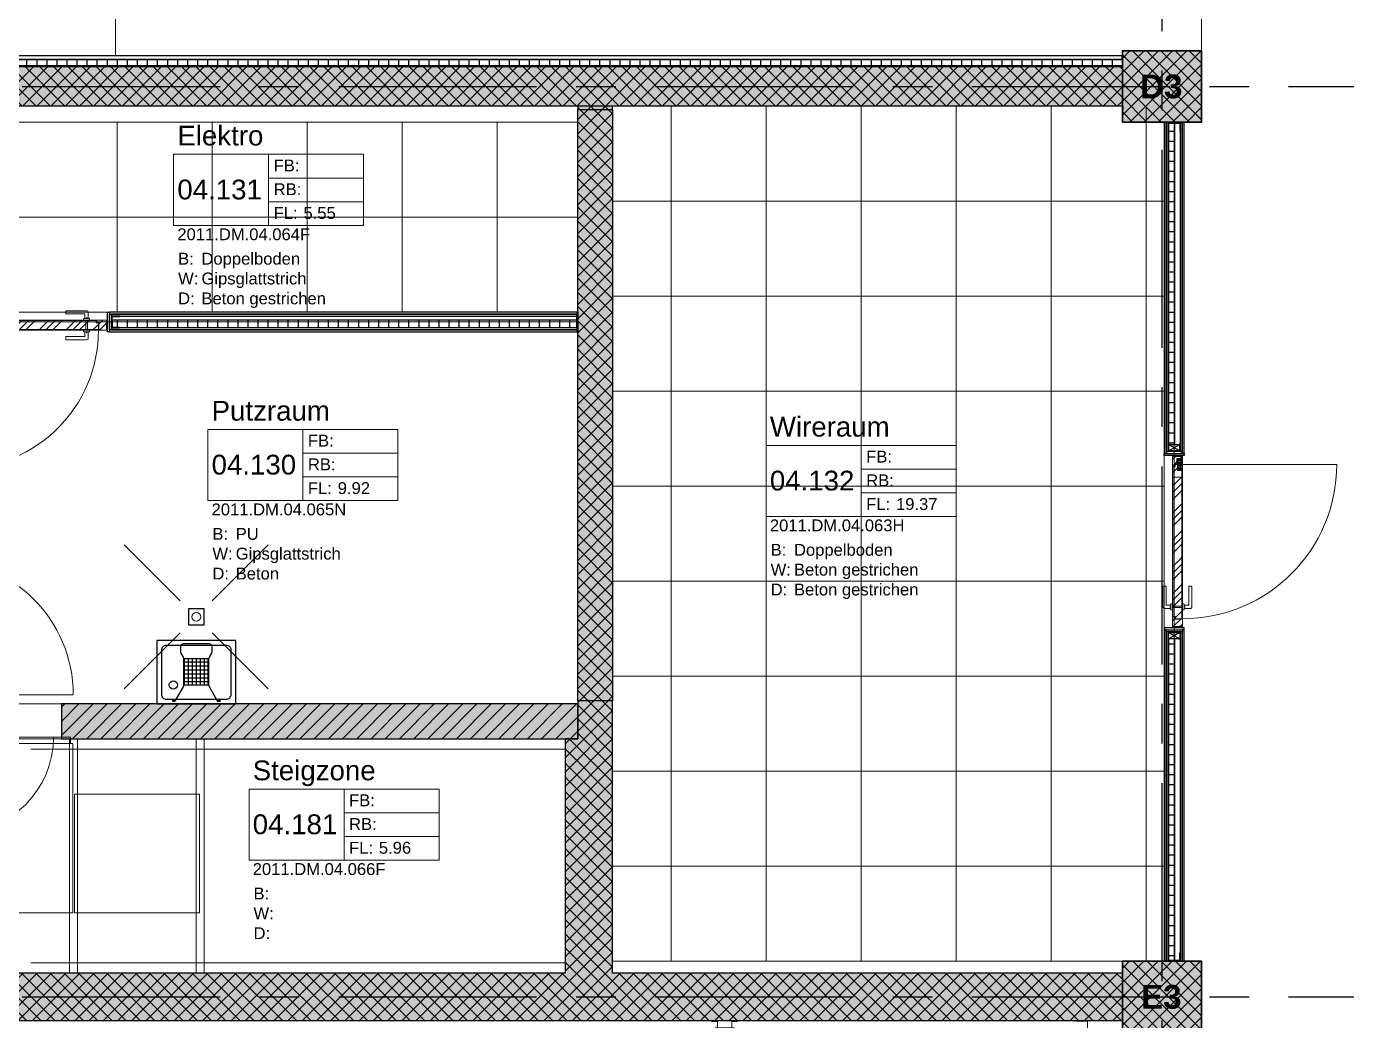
# Model space of a CAD drawing. Header units: millimetres. Extents: x -5 to 111, y -3 to 86.
# Drawn here: x 15.43 to 23.77, y 49.5 to 55.78 of the extents above; entities that cross this region are included whole.
import ezdxf

# ---------------------------------------------------------------- set-up
doc = ezdxf.new("R2010")
doc.units = ezdxf.units.MM
for name, pattern in [('MITTE', [2, 1.25, -0.25, 0.25, -0.25]), ('STRICHLINIE2', [0.375, 0.25, -0.125]), ('STRICHPUNKT2', [0.5, 0.25, -0.125, 0, -0.125])]:
    doc.linetypes.add(name, pattern=pattern)
doc.layers.add('A1------H-', color=8, linetype='Continuous')
for name, color, linetype, lineweight in [('A1E0----E-', 5, 'Continuous', 18), ('A1E00---E-', 3, 'MITTE', 25), ('A1E00---T-', 3, 'Continuous', 25), ('A1E2----E-', 4, 'Continuous', 35), ('A1E2----H-', 5, 'Continuous', 18), ('A1E6----E-', 3, 'Continuous', 25), ('A1E6----H-', 5, 'Continuous', 18), ('A1I4----E-', 92, 'Continuous', 25), ('A1I6----E-', 3, 'Continuous', 25), ('A1M11---E-', 3, 'Continuous', 25), ('A1M11---H-', 5, 'Continuous', 25), ('A1M16---E-', 5, 'Continuous', 18), ('A1M3----E-', 5, 'Continuous', 18), ('A1Z21---E-', 210, 'Continuous', 18), ('A1Z29---T-', 5, 'Continuous', 18)]:
    doc.layers.add(name, color=color, linetype=linetype, lineweight=lineweight)
doc.styles.add('ARIAL', font='ARIAL.TTF')
doc.styles.add('ARIALFETT', font='ARIALBD.TTF')
doc.styles.get("Standard").update_dxf_attribs({"font": 'ARIAL.TTF'})
pattern_1 = [(45, (0, 0), (-0.084853, 0.084853), []), (45, (-0.02121, 0.02121), (-0.084853, 0.084853), []), (45, (-0.04243, 0.04243), (-0.084853, 0.084853), [])]

# ---------------------------------------------------------------- blocks, each defined once
blk = doc.blocks.new('Gruppe-17')
at = {"layer": 'A1M16---E-', "linetype": 'Continuous', "lineweight": 5}
for p, q in [((-35.9674, 8.9868), (-35.9674, 9.0114)), ((-35.9674, 9.0114), (-35.9647, 9.0114)), ((-35.9634, 9.0511), (-35.9634, 9.0364)), ((-35.9621, 9.0364), (-35.9634, 9.0364)), ((-35.9626, 9.0519), (-35.9363, 9.0519)), ((-35.9621, 9.0372), (-35.9621, 9.0492)), ((-35.9621, 9.0482), (-35.9621, 9.0364)), ((-35.9393, 9.0507), (-35.9604, 9.0507)), ((-35.9527, 9.0378), (-35.9568, 9.0228)), ((-35.9551, 9.0149), (-35.9354, 9.0149)), ((-35.9551, 9.0114), (-35.9354, 9.0114)), ((-35.9451, 9.0382), (-35.9471, 9.0249)), ((-35.9373, 9.0474), (-35.9434, 9.0439)), ((-35.9368, 9.0411), (-35.9376, 9.0493)), ((-35.9369, 9.0069), (-35.9361, 9.0099)), ((-35.9369, 9.0069), (-35.9369, 8.9904)), ((-35.9368, 9.0283), (-35.9368, 9.0411)), ((-35.9368, 9.0283), (-35.9361, 9.026)), ((-35.9361, 9.026), (-35.9354, 9.026)), ((-35.9361, 9.0099), (-35.9354, 9.0099)), ((-35.9354, 9.026), (-35.9354, 9.0511)), ((-35.9354, 9.0263), (-35.9354, 9.0149)), ((-35.9354, 9.0099), (-35.9354, 9.0114)), ((-35.9354, 9.0099), (-35.9354, 8.9774)), ((-35.9314, 9.0149), (-35.0774, 9.0149)), ((-35.9674, 8.9774), (-35.9674, 8.9868)), ((-35.9659, 8.9868), (-35.9674, 8.9868)), ((-35.9664, 8.9764), (-35.9364, 8.9764)), ((-35.9659, 8.9868), (-35.9659, 8.9799)), ((-35.9399, 8.9779), (-35.9639, 8.9779)), ((-35.9619, 8.9779), (-35.9619, 8.9885)), ((-35.9527, 8.9885), (-35.9568, 9.0034)), ((-35.9451, 8.9881), (-35.9471, 9.0014)), ((-35.9382, 8.9794), (-35.9431, 8.9822)), ((-35.9369, 8.9904), (-35.9379, 8.9797))]:
    blk.add_line(p, q, dxfattribs=at)
for points in [[(-36.0004, 9.9184), (-35.9954, 9.9184), (-35.9954, 9.8664), (-36.0004, 9.8664)], [(-35.9954, 9.8564), (-35.9954, 9.9184), (-35.9314, 9.9184), (-35.9314, 9.8714), (-35.9804, 9.8714), (-35.9804, 9.8564)], [(-35.9954, 9.8534), (-35.9924, 9.8534), (-35.9924, 9.0294), (-35.9954, 9.0294)], [(-35.9354, 9.0949), (-35.9924, 9.0949), (-35.9924, 9.8534), (-35.9774, 9.8534), (-35.9774, 9.8684), (-35.9354, 9.8684)], [(-35.9354, 9.8684), (-35.9334, 9.8684), (-35.9334, 9.0149), (-35.9354, 9.0149)], [(-35.9334, 9.8684), (-35.9314, 9.8684), (-35.9314, 9.0149), (-35.9334, 9.0149)], [(-35.9954, 9.7984), (-35.9314, 9.7984), (-35.9314, 9.7884), (-35.9954, 9.7884)], [(-35.9924, 9.0949), (-35.9354, 9.0949), (-35.9354, 9.0149), (-35.9774, 9.0149), (-35.9774, 9.0294), (-35.9924, 9.0294)], [(-35.9954, 9.0264), (-35.9954, 8.9644), (-35.9314, 8.9644), (-35.9314, 9.0114), (-35.9804, 9.0114), (-35.9804, 9.0264)], [(-35.9674, 9.0114), (-35.9354, 9.0114), (-35.9354, 8.9764), (-35.9674, 8.9764)], [(-35.9634, 9.0519), (-35.9354, 9.0519), (-35.9354, 9.0149), (-35.9634, 9.0149)], [(-36.0004, 8.9864), (-35.9954, 8.9864), (-35.9954, 8.9564), (-36.0004, 8.9564)], [(-35.9954, 8.9644), (-35.9314, 8.9644), (-35.9314, 8.9564), (-35.9954, 8.9564)]]:
    blk.add_lwpolyline(points, close=True, dxfattribs=at)
at = {"layer": 'A1M16---E-', "linetype": 'Continuous', "lineweight": 5, "flags": 128}
for points in [[(-36.0549, 9.7934, -0.414214), (-36.0449, 9.8034), (-36.0049, 9.8034), (-36.0049, 9.7834), (-36.0299, 9.7834, 0.414214), (-36.0349, 9.7784), (-36.0349, 9.6634), (-36.0549, 9.6634)], [(-35.9954, 9.8119), (-35.9954, 9.7749), (-36.0029, 9.7749, -0.414214), (-36.0049, 9.7769), (-36.0049, 9.8099, -0.414214), (-36.0029, 9.8119)], [(-35.9314, 9.8119), (-35.9314, 9.7749), (-35.9239, 9.7749, 0.414214), (-35.9219, 9.7769), (-35.9219, 9.8099, 0.414214), (-35.9239, 9.8119)], [(-35.8719, 9.7934, 0.414214), (-35.8819, 9.8034), (-35.9219, 9.8034), (-35.9219, 9.7834), (-35.8969, 9.7834, -0.414214), (-35.8919, 9.7784), (-35.8919, 9.6634), (-35.8719, 9.6634)], [(-35.9674, 8.9954), (-35.9674, 8.9774), (-35.9674, 8.9769, 0.414214), (-35.9669, 8.9764), (-35.9664, 8.9764), (-35.9364, 8.9764), (-35.936, 8.9764, 0.414214), (-35.9354, 8.9769), (-35.9354, 8.9774), (-35.9354, 9.0099), (-35.9361, 9.0099), (-35.9369, 9.0069), (-35.9369, 8.9904), (-35.9379, 8.9797), (-35.938, 8.9788, -0.388896), (-35.939, 8.9779), (-35.9399, 8.9779), (-35.9639, 8.9779), (-35.9649, 8.9779, -0.414214), (-35.9659, 8.9789), (-35.9659, 8.9799), (-35.9659, 8.9954)], [(-35.9634, 9.0372), (-35.9634, 9.0511), (-35.9634, 9.0514, -0.414214), (-35.9629, 9.0519), (-35.9626, 9.0519), (-35.9363, 9.0519), (-35.936, 9.0519, -0.414214), (-35.9354, 9.0514), (-35.9354, 9.0511), (-35.9354, 9.026), (-35.9361, 9.026), (-35.9368, 9.0283), (-35.9368, 9.0411), (-35.9376, 9.0493), (-35.9376, 9.0498, 0.385599), (-35.9386, 9.0507), (-35.9393, 9.0507), (-35.9604, 9.0507), (-35.9611, 9.0507, 0.414214), (-35.9621, 9.0497), (-35.9621, 9.0492), (-35.9621, 9.0372)]]:
    blk.add_lwpolyline(points, format="xyb", close=True, dxfattribs=at)
at = {"layer": 'A1M16---E-', "linetype": 'Continuous', "lineweight": 5}
for points in [[(-35.9634, 9.0167), (-35.9634, 9.0365), (-35.9517, 9.0457)], [(-35.9517, 9.0386), (-35.9634, 9.0294), (-35.9634, 9.0167), (-35.9568, 9.0228), (-35.9568, 9.0346)], [(-35.9634, 9.0095), (-35.9634, 8.9897), (-35.9517, 8.9806)], [(-35.9517, 8.9877), (-35.9634, 8.9968), (-35.9634, 9.0095), (-35.9568, 9.0034), (-35.9568, 8.9917)], [(-35.9568, 9.0228), (-35.9547, 9.0249), (-35.9442, 9.0249)], [(-35.9553, 9.0157), (-35.9512, 9.0198), (-35.9438, 9.017)], [(-35.9553, 9.0106), (-35.9512, 9.0065), (-35.9436, 9.0087)], [(-35.9568, 9.0034), (-35.9547, 9.0014), (-35.9449, 9.0014)]]:
    blk.add_lwpolyline(points, dxfattribs=at)
for centre, radius in [((-36.0109, 9.7934), 0.001), ((-35.9159, 9.7934), 0.001), ((-35.9599, 9.0131), 0.00503), ((-35.9599, 9.0131), 0.00287), ((-35.9481, 9.0422), 0.00503), ((-35.9481, 9.0422), 0.00287), ((-35.9415, 9.0211), 0.00462), ((-35.9415, 9.0046), 0.00462), ((-35.9415, 9.0211), 0.00287), ((-35.9415, 9.0046), 0.00287), ((-35.9481, 8.9841), 0.00503), ((-35.9481, 8.9841), 0.00287)]:
    blk.add_circle(centre, radius, dxfattribs=at)
blk.add_arc((-35.9314, 9.0144), 0.854, 0.03277, 90, dxfattribs=at)
at = {"layer": 'A1M16---E-', "flags": 1}
for tag in ['Tuerschliesser', 'Tuernummer', 'Türtyp', 'Schall_dB', 'Sicherheit', 'Geschoss', 'Groesse', 'Bezeichnung', 'Brandschutz', 'Detail_N°', 'Material', 'Bandseite', 'Diverses', 'NEUBEST']:
    blk.add_attdef(tag, (-36.0549, 8.9564), '', height=0.18, dxfattribs=at)
blk = doc.blocks.new('Fluchtwegt_re')
at = {"layer": 'A1M16---E-', "linetype": 'Continuous', "lineweight": 0}
for points in [[(0.4252, 0.545), (0.4893, 0.545), (0.4893, 0.537), (0.4252, 0.537)], [(0.4252, -0.537), (0.4893, -0.537), (0.4893, -0.545), (0.4252, -0.545)]]:
    blk.add_hatch(color=256, dxfattribs=at).paths.add_polyline_path(points)
at = {"layer": 'A1M16---E-', "linetype": 'Continuous', "lineweight": 5}
h = blk.add_hatch(dxfattribs=at)
h.set_pattern_fill('HARTHOLZ', color=256, style=0, pattern_type=2)
h.set_pattern_definition(pattern_1)
h.paths.add_polyline_path([(0.4893, 0.475), (0.4893, 0.537), (0.4252, 0.537), (0.4252, 0.49), (0.4743, 0.49), (0.4743, 0.475)])
h = blk.add_hatch(dxfattribs=at)
h.set_pattern_fill('HARTHOLZ', color=256, style=0, pattern_type=2)
h.set_pattern_definition(pattern_1)
h.paths.add_polyline_path([(0.4293, -0.4065), (0.4862, -0.4065), (0.4862, 0.472), (0.4713, 0.472), (0.4713, 0.487), (0.4293, 0.487)])
h = blk.add_hatch(dxfattribs=at)
h.set_pattern_fill('HARTHOLZ', color=256, style=0, pattern_type=2)
h.set_pattern_definition(pattern_1)
h.paths.add_polyline_path([(0.4862, -0.4065), (0.4293, -0.4065), (0.4293, -0.4865), (0.4713, -0.4865), (0.4713, -0.472), (0.4862, -0.472)])
h = blk.add_hatch(dxfattribs=at)
h.set_pattern_fill('HARTHOLZ', color=256, style=0, pattern_type=2)
h.set_pattern_definition(pattern_1)
h.paths.add_polyline_path([(0.4893, -0.475), (0.4893, -0.537), (0.4252, -0.537), (0.4252, -0.49), (0.4743, -0.49), (0.4743, -0.475)])
at = {"layer": 'A1M16---E-', "linetype": 'Continuous'}
for p, q in [((0.4252, -0.4865), (-0.5488, -0.4865)), ((0.4293, -0.4754), (0.4293, -0.4503)), ((0.4293, -0.4751), (0.4293, -0.4865)), ((0.4299, -0.4754), (0.4293, -0.4754)), ((0.4489, -0.4865), (0.4293, -0.4865)), ((0.4489, -0.49), (0.4293, -0.49)), ((0.4293, -0.4915), (0.4293, -0.49)), ((0.43, -0.4915), (0.4293, -0.4915)), ((0.4293, -0.4915), (0.4293, -0.524)), ((0.4306, -0.4731), (0.4299, -0.4754)), ((0.4308, -0.4945), (0.43, -0.4915)), ((0.4564, -0.4495), (0.4301, -0.4495)), ((0.4306, -0.4603), (0.4314, -0.4521)), ((0.4306, -0.4731), (0.4306, -0.4603)), ((0.4308, -0.4945), (0.4308, -0.511)), ((0.4311, -0.454), (0.4372, -0.4575)), ((0.4331, -0.4507), (0.4542, -0.4507)), ((0.4389, -0.4632), (0.4409, -0.4765)), ((0.4389, -0.5133), (0.4409, -0.5)), ((0.4465, -0.4636), (0.4506, -0.4785)), ((0.4465, -0.5129), (0.4506, -0.498)), ((0.4559, -0.4642), (0.4559, -0.4522)), ((0.4559, -0.4532), (0.4559, -0.465)), ((0.4559, -0.465), (0.4573, -0.465)), ((0.4573, -0.4503), (0.4573, -0.465)), ((0.4613, -0.49), (0.4585, -0.49)), ((0.4613, -0.5146), (0.4613, -0.49)), ((0.4603, -0.525), (0.4303, -0.525)), ((0.4308, -0.511), (0.4317, -0.5217)), ((0.432, -0.522), (0.4369, -0.5192)), ((0.4337, -0.5235), (0.4578, -0.5235)), ((0.4557, -0.5235), (0.4557, -0.5129)), ((0.4598, -0.5146), (0.4598, -0.5215)), ((0.4598, -0.5146), (0.4613, -0.5146)), ((0.4613, -0.524), (0.4613, -0.5146))]:
    blk.add_line(p, q, dxfattribs=at)
for points in [[(0.4252, 0.545), (0.4893, 0.545), (0.4893, 0.537), (0.4252, 0.537)], [(0.4893, 0.475), (0.4893, 0.537), (0.4252, 0.537), (0.4252, 0.49), (0.4743, 0.49), (0.4743, 0.475)], [(0.4252, 0.417), (0.4893, 0.417), (0.4893, 0.407), (0.4252, 0.407)], [(0.4252, 0.487), (0.4273, 0.487), (0.4273, -0.4865), (0.4252, -0.4865)], [(0.4273, 0.487), (0.4293, 0.487), (0.4293, -0.4865), (0.4273, -0.4865)], [(0.4293, -0.4065), (0.4862, -0.4065), (0.4862, 0.472), (0.4713, 0.472), (0.4713, 0.487), (0.4293, 0.487)], [(0.4862, 0.472), (0.4893, 0.472), (0.4893, -0.472), (0.4862, -0.472)], [(0.4862, -0.4065), (0.4293, -0.4065), (0.4293, -0.4865), (0.4713, -0.4865), (0.4713, -0.472), (0.4862, -0.472)], [(0.4893, -0.475), (0.4893, -0.537), (0.4252, -0.537), (0.4252, -0.49), (0.4743, -0.49), (0.4743, -0.475)], [(0.4293, -0.4495), (0.4573, -0.4495), (0.4573, -0.4865), (0.4293, -0.4865)], [(0.4293, -0.49), (0.4613, -0.49), (0.4613, -0.525), (0.4293, -0.525)], [(0.4252, -0.537), (0.4893, -0.537), (0.4893, -0.545), (0.4252, -0.545)]]:
    blk.add_lwpolyline(points, close=True, dxfattribs=at)
at = {"layer": 'A1M16---E-', "linetype": 'Continuous', "flags": 128}
for points in [[(0.3658, 0.412, -0.414214), (0.3758, 0.422), (0.4158, 0.422), (0.4158, 0.402), (0.3908, 0.402, 0.414214), (0.3858, 0.397), (0.3858, 0.282), (0.3658, 0.282)], [(0.4252, 0.4305), (0.4252, 0.3935), (0.4178, 0.3935, -0.414214), (0.4158, 0.3955), (0.4158, 0.4285, -0.414214), (0.4178, 0.4305)], [(0.4893, 0.4305), (0.4893, 0.3935), (0.4968, 0.3935, 0.414214), (0.4988, 0.3955), (0.4988, 0.4285, 0.414214), (0.4968, 0.4305)], [(0.5488, 0.412, 0.414214), (0.5388, 0.422), (0.4988, 0.422), (0.4988, 0.402), (0.5238, 0.402, -0.414214), (0.5288, 0.397), (0.5288, 0.282), (0.5488, 0.282)], [(0.4573, -0.4642), (0.4573, -0.4503), (0.4573, -0.45, 0.414214), (0.4567, -0.4495), (0.4564, -0.4495), (0.4301, -0.4495), (0.4298, -0.4495, 0.414214), (0.4293, -0.45), (0.4293, -0.4503), (0.4293, -0.4754), (0.4299, -0.4754), (0.4306, -0.4731), (0.4306, -0.4603), (0.4314, -0.4521), (0.4314, -0.4516, -0.385599), (0.4324, -0.4507), (0.4331, -0.4507), (0.4542, -0.4507), (0.4549, -0.4507, -0.414214), (0.4559, -0.4517), (0.4559, -0.4522), (0.4559, -0.4642)], [(0.4613, -0.506), (0.4613, -0.524), (0.4613, -0.5245, -0.414214), (0.4607, -0.525), (0.4603, -0.525), (0.4303, -0.525), (0.4298, -0.525, -0.414214), (0.4293, -0.5245), (0.4293, -0.524), (0.4293, -0.4915), (0.43, -0.4915), (0.4308, -0.4945), (0.4308, -0.511), (0.4317, -0.5217), (0.4318, -0.5226, 0.388896), (0.4328, -0.5235), (0.4337, -0.5235), (0.4578, -0.5235), (0.4587, -0.5235, 0.414214), (0.4598, -0.5225), (0.4598, -0.5215), (0.4598, -0.506)]]:
    blk.add_lwpolyline(points, format="xyb", close=True, dxfattribs=at)
at = {"layer": 'A1M16---E-', "linetype": 'Continuous'}
for points in [[(0.4491, -0.4908), (0.445, -0.4949), (0.4374, -0.4927)], [(0.4491, -0.4857), (0.445, -0.4816), (0.4376, -0.4843)], [(0.4506, -0.4785), (0.4486, -0.4765), (0.438, -0.4765)], [(0.4506, -0.498), (0.4486, -0.5), (0.4387, -0.5)], [(0.4573, -0.4847), (0.4573, -0.4649), (0.4455, -0.4557)], [(0.4455, -0.4628), (0.4573, -0.472), (0.4573, -0.4847), (0.4506, -0.4785), (0.4506, -0.4668)], [(0.4572, -0.4919), (0.4572, -0.5117), (0.4455, -0.5208)], [(0.4455, -0.5137), (0.4572, -0.5046), (0.4572, -0.4919), (0.4506, -0.498), (0.4506, -0.5097)]]:
    blk.add_lwpolyline(points, dxfattribs=at)
for centre, radius in [((0.4098, 0.412), 0.001), ((0.5048, 0.412), 0.001), ((0.4353, -0.4803), 0.00462), ((0.4353, -0.4968), 0.00462), ((0.4353, -0.4803), 0.00287), ((0.4353, -0.4968), 0.00287), ((0.4419, -0.4592), 0.00503), ((0.4419, -0.4592), 0.00287), ((0.4537, -0.4883), 0.00503), ((0.4537, -0.4883), 0.00287), ((0.4419, -0.5173), 0.00503), ((0.4419, -0.5173), 0.00287)]:
    blk.add_circle(centre, radius, dxfattribs=at)
blk.add_arc((0.4252, -0.487), 0.974, 90, 180, dxfattribs=at)
blk = doc.blocks.new('B_rot_re Holz')
at = {"layer": 'A1M16---E-', "linetype": 'Continuous', "lineweight": 0}
for points in [[(0.3752, 0.495), (0.4392, 0.495), (0.4392, 0.487), (0.3752, 0.487)], [(0.3752, -0.487), (0.4392, -0.487), (0.4392, -0.495), (0.3752, -0.495)]]:
    blk.add_hatch(color=256, dxfattribs=at).paths.add_polyline_path(points)
at = {"layer": 'A1M16---E-', "linetype": 'Continuous', "lineweight": 5}
h = blk.add_hatch(dxfattribs=at)
h.set_pattern_fill('HARTHOLZ', color=256, style=0, pattern_type=2)
h.set_pattern_definition(pattern_1)
h.paths.add_polyline_path([(0.4392, 0.425), (0.4392, 0.487), (0.3752, 0.487), (0.3752, 0.44), (0.4243, 0.44), (0.4243, 0.425)])
h = blk.add_hatch(dxfattribs=at)
h.set_pattern_fill('HARTHOLZ', color=256, style=0, pattern_type=2)
h.set_pattern_definition(pattern_1)
h.paths.add_polyline_path([(0.3792, -0.3565), (0.4362, -0.3565), (0.4362, 0.422), (0.4213, 0.422), (0.4213, 0.437), (0.3792, 0.437)])
h = blk.add_hatch(dxfattribs=at)
h.set_pattern_fill('HARTHOLZ', color=256, style=0, pattern_type=2)
h.set_pattern_definition(pattern_1)
h.paths.add_polyline_path([(0.4362, -0.3565), (0.3792, -0.3565), (0.3792, -0.4365), (0.4213, -0.4365), (0.4213, -0.422), (0.4362, -0.422)])
h = blk.add_hatch(dxfattribs=at)
h.set_pattern_fill('HARTHOLZ', color=256, style=0, pattern_type=2)
h.set_pattern_definition(pattern_1)
h.paths.add_polyline_path([(0.4392, -0.425), (0.4392, -0.487), (0.3752, -0.487), (0.3752, -0.44), (0.4243, -0.44), (0.4243, -0.425)])
for p, q in [((0.3792, -0.4254), (0.3792, -0.4003)), ((0.4064, -0.3995), (0.3801, -0.3995)), ((0.3806, -0.4103), (0.3814, -0.4021)), ((0.3806, -0.4231), (0.3806, -0.4103)), ((0.3811, -0.404), (0.3872, -0.4075)), ((0.3831, -0.4007), (0.4042, -0.4007)), ((0.3889, -0.4132), (0.3909, -0.4265)), ((0.3965, -0.4136), (0.4006, -0.4285)), ((0.4059, -0.4142), (0.4059, -0.4022)), ((0.4059, -0.4032), (0.4059, -0.415)), ((0.4059, -0.415), (0.4073, -0.415)), ((0.4073, -0.4003), (0.4073, -0.415)), ((0.3752, -0.4365), (-0.4987, -0.4365)), ((0.3792, -0.4251), (0.3792, -0.4365)), ((0.3799, -0.4254), (0.3792, -0.4254)), ((0.3989, -0.4365), (0.3792, -0.4365)), ((0.3989, -0.44), (0.3792, -0.44)), ((0.3792, -0.4415), (0.3792, -0.44)), ((0.38, -0.4415), (0.3792, -0.4415)), ((0.3792, -0.4415), (0.3792, -0.474)), ((0.3806, -0.4231), (0.3799, -0.4254)), ((0.3808, -0.4445), (0.38, -0.4415)), ((0.4103, -0.475), (0.3803, -0.475)), ((0.3808, -0.4445), (0.3808, -0.461)), ((0.3808, -0.461), (0.3817, -0.4717)), ((0.382, -0.472), (0.3869, -0.4692)), ((0.3837, -0.4735), (0.4078, -0.4735)), ((0.3889, -0.4633), (0.3909, -0.45)), ((0.3965, -0.4629), (0.4006, -0.448)), ((0.4057, -0.4735), (0.4057, -0.4629)), ((0.4113, -0.44), (0.4085, -0.44)), ((0.4098, -0.4646), (0.4098, -0.4715)), ((0.4098, -0.4646), (0.4113, -0.4646)), ((0.4113, -0.4646), (0.4113, -0.44)), ((0.4113, -0.474), (0.4113, -0.4646))]:
    blk.add_line(p, q, dxfattribs=at)
for points in [[(0.3752, 0.495), (0.4392, 0.495), (0.4392, 0.487), (0.3752, 0.487)], [(0.4392, 0.425), (0.4392, 0.487), (0.3752, 0.487), (0.3752, 0.44), (0.4243, 0.44), (0.4243, 0.425)], [(0.3752, 0.437), (0.3772, 0.437), (0.3772, -0.4365), (0.3752, -0.4365)], [(0.3772, 0.437), (0.3792, 0.437), (0.3792, -0.4365), (0.3772, -0.4365)], [(0.3792, -0.3565), (0.4362, -0.3565), (0.4362, 0.422), (0.4213, 0.422), (0.4213, 0.437), (0.3792, 0.437)], [(0.4362, 0.422), (0.4392, 0.422), (0.4392, -0.422), (0.4362, -0.422)], [(0.3752, 0.367), (0.4392, 0.367), (0.4392, 0.357), (0.3752, 0.357)], [(0.4362, -0.3565), (0.3792, -0.3565), (0.3792, -0.4365), (0.4213, -0.4365), (0.4213, -0.422), (0.4362, -0.422)], [(0.3792, -0.3995), (0.4073, -0.3995), (0.4073, -0.4365), (0.3792, -0.4365)], [(0.4392, -0.425), (0.4392, -0.487), (0.3752, -0.487), (0.3752, -0.44), (0.4243, -0.44), (0.4243, -0.425)], [(0.3752, -0.487), (0.4392, -0.487), (0.4392, -0.495), (0.3752, -0.495)], [(0.3792, -0.44), (0.4113, -0.44), (0.4113, -0.475), (0.3792, -0.475)]]:
    blk.add_lwpolyline(points, close=True, dxfattribs=at)
at = {"layer": 'A1M16---E-', "linetype": 'Continuous', "lineweight": 5, "flags": 128}
for points in [[(0.3157, 0.362, -0.414214), (0.3257, 0.372), (0.3658, 0.372), (0.3658, 0.352), (0.3407, 0.352, 0.414214), (0.3357, 0.347), (0.3357, 0.232), (0.3157, 0.232)], [(0.3752, 0.3805), (0.3752, 0.3435), (0.3678, 0.3435, -0.414214), (0.3658, 0.3455), (0.3658, 0.3785, -0.414214), (0.3678, 0.3805)], [(0.4392, 0.3805), (0.4392, 0.3435), (0.4467, 0.3435, 0.414214), (0.4487, 0.3455), (0.4487, 0.3785, 0.414214), (0.4467, 0.3805)], [(0.4988, 0.362, 0.414214), (0.4888, 0.372), (0.4487, 0.372), (0.4487, 0.352), (0.4738, 0.352, -0.414214), (0.4788, 0.347), (0.4788, 0.232), (0.4988, 0.232)], [(0.4073, -0.4142), (0.4073, -0.4003), (0.4073, -0.4, 0.414214), (0.4067, -0.3995), (0.4064, -0.3995), (0.3801, -0.3995), (0.3798, -0.3995, 0.414214), (0.3792, -0.4), (0.3792, -0.4003), (0.3792, -0.4254), (0.3799, -0.4254), (0.3806, -0.4231), (0.3806, -0.4103), (0.3814, -0.4021), (0.3814, -0.4016, -0.385599), (0.3824, -0.4007), (0.3831, -0.4007), (0.4042, -0.4007), (0.4049, -0.4007, -0.414214), (0.4059, -0.4017), (0.4059, -0.4022), (0.4059, -0.4142)], [(0.4113, -0.456), (0.4113, -0.474), (0.4113, -0.4745, -0.414214), (0.4107, -0.475), (0.4103, -0.475), (0.3803, -0.475), (0.3798, -0.475, -0.414214), (0.3792, -0.4745), (0.3792, -0.474), (0.3792, -0.4415), (0.38, -0.4415), (0.3808, -0.4445), (0.3808, -0.461), (0.3817, -0.4717), (0.3818, -0.4726, 0.388896), (0.3828, -0.4735), (0.3837, -0.4735), (0.4078, -0.4735), (0.4087, -0.4735, 0.414214), (0.4098, -0.4725), (0.4098, -0.4715), (0.4098, -0.456)]]:
    blk.add_lwpolyline(points, format="xyb", close=True, dxfattribs=at)
at = {"layer": 'A1M16---E-', "linetype": 'Continuous', "lineweight": 5}
for points in [[(0.4073, -0.4347), (0.4073, -0.4149), (0.3955, -0.4057)], [(0.3955, -0.4128), (0.4073, -0.422), (0.4073, -0.4347), (0.4006, -0.4285), (0.4006, -0.4168)], [(0.3991, -0.4408), (0.395, -0.4449), (0.3874, -0.4427)], [(0.3991, -0.4357), (0.395, -0.4316), (0.3876, -0.4343)], [(0.4006, -0.4285), (0.3986, -0.4265), (0.388, -0.4265)], [(0.4006, -0.448), (0.3986, -0.45), (0.3887, -0.45)], [(0.4072, -0.4419), (0.4072, -0.4617), (0.3955, -0.4708)], [(0.3955, -0.4637), (0.4072, -0.4546), (0.4072, -0.4419), (0.4006, -0.448), (0.4006, -0.4597)]]:
    blk.add_lwpolyline(points, dxfattribs=at)
for centre, radius in [((0.3598, 0.362), 0.001), ((0.4547, 0.362), 0.001), ((0.3919, -0.4092), 0.00503), ((0.3919, -0.4092), 0.00287), ((0.3853, -0.4303), 0.00462), ((0.3853, -0.4468), 0.00462), ((0.3853, -0.4303), 0.00287), ((0.3853, -0.4468), 0.00287), ((0.3919, -0.4673), 0.00503), ((0.3919, -0.4673), 0.00287), ((0.4037, -0.4382), 0.00503), ((0.4037, -0.4382), 0.00287)]:
    blk.add_circle(centre, radius, dxfattribs=at)
blk.add_arc((0.3752, -0.437), 0.874, 90, 179.96723, dxfattribs=at)
blk = doc.blocks.new('Gruppe-393')
at = {"layer": 'A1I4----E-'}
blk.add_lwpolyline([(-0.05, 0.05), (0.05, 0.05), (0.05, -0.05), (-0.05, -0.05)], close=True, dxfattribs=at)
at = {"layer": 'A1I4----E-', "linetype": 'Continuous', "lineweight": 5}
blk.add_circle((0, 0), 0.028, dxfattribs=at)
blk = doc.blocks.new('BODENABLAUF DN56')
at = {"layer": 'A1I4----E-'}
blk.add_blockref('Gruppe-393', (0, 0), dxfattribs=at)
blk = doc.blocks.new('BBL-S011')
at = {"layer": 'A1I4----E-'}
for p, q in [((-0.0965, 0), (-0.0565, 0)), ((0.0565, 0), (0.0965, 0)), ((-0.1327, -0.022), (-0.1502, -0.022)), ((0.1502, -0.022), (0.1327, -0.022)), ((-0.08, -0.1186), (0.08, -0.1186)), ((-0.08, -0.1387), (0.08, -0.1387)), ((-0.08, -0.1637), (0.08, -0.1637)), ((-0.074, -0.2851), (-0.074, -0.1186)), ((-0.049, -0.2851), (-0.049, -0.1186)), ((-0.024, -0.2851), (-0.024, -0.1186)), ((0.001, -0.2851), (0.001, -0.1186)), ((0.026, -0.2851), (0.026, -0.1186)), ((0.051, -0.2851), (0.051, -0.1186)), ((0.076, -0.2851), (0.076, -0.1186)), ((-0.08, -0.1887), (0.08, -0.1887)), ((-0.08, -0.2137), (0.08, -0.2137)), ((-0.08, -0.2387), (0.08, -0.2387)), ((-0.08, -0.2637), (0.08, -0.2637)), ((-0.08, -0.2851), (0.08, -0.2851))]:
    blk.add_line(p, q, dxfattribs=at)
for points in [[(0.25, 0), (-0.25, 0), (-0.25, -0.4), (0.25, -0.4)], [(-0.1327, -0.0265), (-0.1327, -0.0174), (-0.1502, -0.0174), (-0.1502, -0.0265)], [(0.1502, -0.0265), (0.1502, -0.0174), (0.1327, -0.0174), (0.1327, -0.0265)]]:
    blk.add_lwpolyline(points, close=True, dxfattribs=at)
at = {"layer": 'A1I4----E-', "flags": 128}
blk.add_lwpolyline([(-0.19, -0.37), (0.19, -0.37, 0.414214), (0.22, -0.34), (0.22, -0.06, 0.414214), (0.19, -0.03), (-0.19, -0.03, 0.414214), (-0.22, -0.06), (-0.22, -0.34, 0.414214)], format="xyb", close=True, dxfattribs=at)
blk.add_lwpolyline([(-0.1327, -0.022), (-0.0827, -0.1086, -0.131652), (-0.08, -0.1186), (-0.08, -0.2851, -0.131652), (-0.0827, -0.2951), (-0.0973, -0.3204, 0.131652), (-0.1, -0.3304), (-0.1, -0.3587, 0.414214), (-0.08, -0.3787), (0.08, -0.3787, 0.414214), (0.1, -0.3587), (0.1, -0.3304, 0.131652), (0.0973, -0.3204), (0.0827, -0.2951, -0.131652), (0.08, -0.2851), (0.08, -0.1186, -0.131652), (0.0827, -0.1086), (0.1327, -0.022)], format="xyb", dxfattribs=at)
at = {"layer": 'A1I4----E-'}
blk.add_circle((0.145, -0.12), 0.026, dxfattribs=at)
blk = doc.blocks.new('Gruppe-479')
at = {"layer": 'A1M16---E-', "linetype": 'Continuous'}
blk.add_line((-35.8019, 8.1464), (-35.8019, 8.7464), dxfattribs=at)
blk.add_arc((-35.8019, 8.7464), 0.6, 270, 0, dxfattribs=at)
at = {"layer": 'A1M16---E-', "flags": 1}
for tag in ['Tuerschliesser', 'Tuernummer', 'Türtyp', 'Schall_dB', 'Sicherheit', 'Geschoss', 'Groesse', 'Bezeichnung', 'Brandschutz', 'Detail_N°', 'Material', 'Bandseite', 'Diverses', 'NEUBEST']:
    blk.add_attdef(tag, (-35.8019, 8.1464), '', height=0.18, dxfattribs=at)
blk = doc.blocks.new('Gruppe-420')
at = {"layer": 'A1I6----E-', "linetype": 'Continuous', "lineweight": 9}
for p, q in [((-31.0429, 6.9514), (-31.0429, 6.9564)), ((-31.0404, 6.9514), (-31.0429, 6.9514)), ((-31.0404, 6.9514), (-31.0114, 6.9514)), ((-31.0089, 6.9514), (-31.0114, 6.9514)), ((-31.0089, 6.9564), (-31.0089, 6.9453)), ((-31.0089, 6.9104), (-31.0089, 6.9453)), ((-30.9169, 6.9564), (-30.9169, 6.9453)), ((-30.9144, 6.9514), (-30.9169, 6.9514)), ((-30.9169, 6.9453), (-30.9169, 6.9104)), ((-30.8854, 6.9514), (-30.9144, 6.9514)), ((-30.8829, 6.9514), (-30.8854, 6.9514)), ((-30.8829, 6.9564), (-30.8829, 6.9514)), ((-31.0229, 4.0876), (-31.0229, 6.9104)), ((-30.9029, 6.9104), (-31.0229, 6.9104)), ((-30.9029, 4.0869), (-30.9029, 6.9104))]:
    blk.add_line(p, q, dxfattribs=at)
at = {"layer": 'A1I6----E-', "linetype": 'STRICHPUNKT2', "lineweight": 9}
blk.add_line((-30.9629, 6.9104), (-30.9629, 4.0876), dxfattribs=at)
blk = doc.blocks.new('bbl-raumstempel')
for points in [[(0, 0), (0, -0.45), (1.2, -0.45), (1.2, 0), (0, 0)], [(0.6, -0.45), (0.6, 0)], [(0.6, -0.15), (1.2, -0.15)], [(0.6, -0.3), (1.2, -0.3)], [(1.2, -0.3), (1.2, -0.45)]]:
    blk.add_lwpolyline(points)
at = {"style": 'ARIAL'}
for s, p in [('FB:', (0.6318, -0.1083)), ('RB:', (0.6318, -0.2583)), ('FL:', (0.6318, -0.4083)), ('B:', (0.0282, -0.6971)), ('W:', (0.0282, -0.8221)), ('D:', (0.0282, -0.9478))]:
    blk.add_text(s, height=0.075, dxfattribs=at).set_placement(p)
for tag, p, height in [('RAUMBEZ', (0.0233, 0.0555), 0.125), ('FB', (0.8201, -0.1083), 0.075), ('RNR1', (0.0233, -0.285), 0.125), ('RB', (0.8201, -0.2583), 0.075), ('FLAECHE', (0.8201, -0.4083), 0.075), ('RNR2', (0.0233, -0.5428), 0.075), ('B', (0.1756, -0.6971), 0.075), ('W', (0.1756, -0.8221), 0.075), ('D', (0.1756, -0.9478), 0.075)]:
    blk.add_attdef(tag, p, '', height=height, dxfattribs=at)
blk = doc.blocks.new('2011.DM.04.063H', base_point=(19.13, 49.8))
at = {"layer": 'A1Z21---E-'}
blk.add_lwpolyline([(19.13, 49.8), (19.13, 55.275), (22.3552, 55.275), (22.35, 55.175), (22.6775, 55.175), (22.6775, 49.875), (22.35, 49.875), (22.35, 49.8)], close=True, dxfattribs=at)
at = {"layer": 'A1Z21---E-', "style": 'ARIAL', "flags": 1}
blk.add_attdef('C_NUMBER', (19.13, 49.8), '', height=10, dxfattribs=at)
blk = doc.blocks.new('2011.DM.04.064F', base_point=(15.325, 55.275))
at = {"layer": 'A1Z21---E-'}
blk.add_lwpolyline([(15.325, 55.275), (15.325, 55.175), (14.8, 55.175), (14.8, 53.9127), (18.91, 53.9125), (18.91, 55.275)], close=True, dxfattribs=at)
at = {"layer": 'A1Z21---E-', "style": 'ARIAL', "flags": 1}
blk.add_attdef('C_NUMBER', (15.325, 55.275), '', height=10, dxfattribs=at)
blk = doc.blocks.new('2011.DM.04.065N', base_point=(14.8, 53.9127))
at = {"layer": 'A1Z21---E-'}
blk.add_lwpolyline([(14.8, 53.9127), (18.91, 53.9127), (18.91, 51.5), (14.8, 51.5)], close=True, dxfattribs=at)
at = {"layer": 'A1Z21---E-', "style": 'ARIAL', "flags": 1}
blk.add_attdef('C_NUMBER', (14.8, 53.9127), '', height=10, dxfattribs=at)
blk = doc.blocks.new('2011.DM.04.066F', base_point=(14.8, 51.28))
at = {"layer": 'A1Z21---E-'}
blk.add_lwpolyline([(14.8, 51.28), (18.83, 51.28), (18.83, 49.8), (14.8, 49.8)], close=True, dxfattribs=at)
at = {"layer": 'A1Z21---E-', "style": 'ARIAL', "flags": 1}
blk.add_attdef('C_NUMBER', (14.8, 51.28), '', height=10, dxfattribs=at)
blk = doc.blocks.new('2011.DM.04.067V', base_point=(15.1828, 60.53))
at = {"layer": 'A1Z21---E-'}
for points in [[(22.85, 64.175), (22.85, 55.175), (22.6775, 55.175), (22.6775, 49.875), (22.85, 49.875), (22.85, 49.425), (22.35, 49.425), (22.35, 49.5), (22.13, 49.5), (22.13, 46.695), (22.85, 46.695), (22.85, 46.445), (22.8075, 46.445), (22.8075, 44.558)], [(10.725, 49.8), (12.5775, 49.8), (12.5775, 51.0662), (14.55, 51.0662), (14.55, 55.625), (15.325, 55.625), (15.325, 55.595), (15.328, 55.595), (15.99, 55.595), (15.99, 56.02), (12.58, 56.02), (12.58, 60.53), (14.8982, 60.53), (15.0325, 60.53), (15.0325, 60.925), (14.9, 60.925), (14.9, 61.375), (15.35, 61.375), (15.35, 60.925), (15.0325, 60.925), (15.0325, 60.53), (15.1828, 60.53), (15.99, 60.53), (15.99, 64.2448)]]:
    blk.add_lwpolyline(points, dxfattribs=at)
at = {"layer": 'A1Z21---E-', "style": 'ARIAL', "flags": 1}
blk.add_attdef('C_NUMBER', (15.1828, 60.53), '', height=10, dxfattribs=at)
blk = doc.blocks.new('2011.DM.04.076H', base_point=(22.85, 55.625))
at = {"layer": 'A1Z21---E-'}
blk.add_lwpolyline([(22.85, 55.625), (22.35, 55.625), (22.35, 55.595), (22.347, 55.595), (15.99, 55.595), (15.99, 63.8683), (15.99, 64.2448), (16.2779, 64.2448), (22.375, 64.2448), (22.375, 64.175), (22.85, 64.175), (22.85, 61.375), (22.35, 61.375), (22.35, 60.925), (22.85, 60.925), (22.85, 55.625)], close=True, dxfattribs=at)
at = {"layer": 'A1Z21---E-', "style": 'ARIAL', "flags": 1}
blk.add_attdef('C_NUMBER', (22.85, 55.625), '', height=10, dxfattribs=at)

msp = doc.modelspace()

# ---------------------------------------------------------------- hatches: boundary and pattern name
at = {"layer": 'A1------H-'}
for points in [[(22.35, 55.175), (22.85, 55.175), (22.85, 55.625), (22.35, 55.625)], [(22.35, 55.175), (22.85, 55.175), (22.85, 55.625), (22.35, 55.625)], [(15.325, 55.275), (15.325, 55.525), (22.35, 55.525), (22.35, 55.275)], [(18.91, 55.275), (19.13, 55.275), (19.13, 51.52), (18.91, 51.52)], [(18.83, 51.28), (18.83, 50.04), (18.83, 49.8), (14.8, 49.8), (14.8, 50.04), (14.8, 51.28), (14.8, 51.5), (14.8, 51.53), (14.55, 51.53), (14.55, 49.5), (15.225, 49.5), (15.25, 49.5), (16.875, 49.5), (16.9, 49.5), (17.15, 49.5), (17.225, 49.5), (20.5173, 49.5), (20.52, 49.5), (20.84, 49.5), (21.803, 49.5), (22.35, 49.5), (22.35, 49.8), (19.13, 49.8), (19.13, 51.52), (18.91, 51.52), (18.91, 51.5), (18.91, 51.28)], [(18.91, 51.28), (18.91, 51.5), (15.6485, 51.5), (15.6485, 51.28)], [(22.35, 49.425), (22.85, 49.425), (22.85, 49.875), (22.35, 49.875)], [(22.35, 49.425), (22.85, 49.425), (22.85, 49.875), (22.35, 49.875)]]:
    msp.add_hatch(color=256, dxfattribs=at).paths.add_polyline_path(points)
at = {"layer": 'A1E2----H-'}
h = msp.add_hatch(dxfattribs=at)
h.set_pattern_fill('ANSI37', color=256, scale=0.02, style=0)
h.paths.add_polyline_path([(22.35, 55.175), (22.85, 55.175), (22.85, 55.625), (22.35, 55.625)])
h = msp.add_hatch(dxfattribs=at)
h.set_pattern_fill('ANSI37', color=256, scale=0.02, style=0)
h.paths.add_polyline_path([(22.35, 55.175), (22.85, 55.175), (22.85, 55.625), (22.35, 55.625)])
h = msp.add_hatch(dxfattribs=at)
h.set_pattern_fill('ANSI37', color=256, scale=0.02, style=0)
h.paths.add_polyline_path([(22.35, 49.425), (22.85, 49.425), (22.85, 49.875), (22.35, 49.875)])
h = msp.add_hatch(dxfattribs=at)
h.set_pattern_fill('ANSI37', color=256, scale=0.02, style=0)
h.paths.add_polyline_path([(22.35, 49.425), (22.85, 49.425), (22.85, 49.875), (22.35, 49.875)])
at = {"layer": 'A1E6----H-'}
h = msp.add_hatch(dxfattribs=at)
h.set_pattern_fill('ANSI37', color=256, scale=0.02, style=0)
h.paths.add_polyline_path([(15.325, 55.275), (15.325, 55.525), (22.35, 55.525), (22.35, 55.275)])
h = msp.add_hatch(dxfattribs=at)
h.set_pattern_fill('ANSI37', color=256, scale=0.02, style=0)
h.paths.add_polyline_path([(18.91, 55.275), (18.91, 55.255), (19.13, 55.255), (19.13, 55.275)])
h = msp.add_hatch(dxfattribs=at)
h.set_pattern_fill('ANSI37', color=256, scale=0.02, style=0)
h.paths.add_polyline_path([(18.91, 51.52), (18.91, 55.255), (19.13, 55.255), (19.13, 51.52)])
h = msp.add_hatch(dxfattribs=at)
h.set_pattern_fill('ANSI37', color=256, scale=0.02, style=0)
h.paths.add_polyline_path([(18.83, 51.28), (18.83, 50.04), (18.83, 49.8), (14.8, 49.8), (14.8, 50.04), (14.8, 51.28), (14.8, 51.5), (14.8, 51.53), (14.55, 51.53), (14.55, 49.5), (15.225, 49.5), (15.25, 49.5), (16.875, 49.5), (16.9, 49.5), (17.15, 49.5), (17.225, 49.5), (20.5173, 49.5), (20.52, 49.5), (20.84, 49.5), (21.803, 49.5), (22.35, 49.5), (22.35, 49.8), (19.13, 49.8), (19.13, 51.52), (18.91, 51.52), (18.91, 51.5), (18.91, 51.28)])
h = msp.add_hatch(dxfattribs=at)
h.set_pattern_fill('ANSI31', color=256, scale=0.02, style=0)
h.paths.add_polyline_path([(18.91, 51.28), (18.91, 51.5), (15.6485, 51.5), (15.6485, 51.28)])
at = {"layer": 'A1M11---H-'}
h = msp.add_hatch(dxfattribs=at)
h.set_pattern_fill('ANSI31', color=256, scale=0.02, angle=45, style=0)
h.paths.add_polyline_path([(15.325, 55.57), (22.35, 55.57), (22.35, 55.53), (15.325, 55.53)])
h = msp.add_hatch(dxfattribs=at)
h.set_pattern_fill('ANSI31', color=256, scale=0.02, angle=315, style=0)
h.paths.add_polyline_path([(22.6422, 55.169), (22.6422, 53.138), (22.6822, 53.138), (22.6822, 55.169)])
h = msp.add_hatch(dxfattribs=at)
h.set_pattern_fill('ANSI31', color=256, scale=0.02, angle=45, style=0)
h.paths.add_polyline_path([(15.968, 53.9243), (15.968, 53.8773), (18.904, 53.8773), (18.904, 53.9243)])
h = msp.add_hatch(dxfattribs=at)
h.set_pattern_fill('ANSI31', color=256, scale=0.02, angle=315, style=0)
h.paths.add_polyline_path([(22.6422, 49.881), (22.6822, 49.881), (22.6822, 51.912), (22.6422, 51.912)])

# ---------------------------------------------------------------- linework, layer by layer
at = {"layer": 'A1E0----E-', "linetype": 'STRICHLINIE2'}
for p, q in [((15.705, 51.215), (14.885, 51.215)), ((15.705, 49.865), (14.885, 49.865))]:
    msp.add_line(p, q, dxfattribs=at)
at = {"layer": 'A1E0----E-'}
for p, q in [((15.705, 51.215), (18.83, 51.215)), ((15.705, 49.865), (18.83, 49.865))]:
    msp.add_line(p, q, dxfattribs=at)
for points in [[(14.93, 51.25), (15.72, 51.25), (15.72, 50.18), (14.93, 50.18)], [(15.7, 51.28), (15.75, 51.28), (15.75, 49.8), (15.7, 49.8)], [(16.5, 51.28), (16.55, 51.28), (16.55, 49.8), (16.5, 49.8)], [(15.73, 50.93), (16.52, 50.93), (16.52, 50.18), (15.73, 50.18)]]:
    msp.add_lwpolyline(points, close=True, dxfattribs=at)
at = {"layer": 'A1E00---E-'}
for p, q in [((22.6, 79), (22.6, 14.9776)), ((1.4, 55.4), (89.8, 55.4)), ((1.4, 49.65), (89.8, 49.65))]:
    msp.add_line(p, q, dxfattribs=at)
at = {"layer": 'A1E2----E-', "flags": 128}
for points in [[(22.35, 55.175), (22.85, 55.175), (22.85, 55.625), (22.35, 55.625), (22.35, 55.175)], [(22.35, 55.175), (22.85, 55.175), (22.85, 55.625), (22.35, 55.625), (22.35, 55.175)], [(22.35, 49.425), (22.85, 49.425), (22.85, 49.875), (22.35, 49.875), (22.35, 49.425)], [(22.35, 49.425), (22.85, 49.425), (22.85, 49.875), (22.35, 49.875), (22.35, 49.425)]]:
    msp.add_lwpolyline(points, dxfattribs=at)
at = {"layer": 'A1E6----E-', "flags": 128}
for points in [[(15.325, 55.525), (22.35, 55.525), (22.35, 55.275), (15.325, 55.275)], [(18.91, 55.255), (19.13, 55.255), (19.13, 55.275), (18.91, 55.275)], [(19.13, 55.255), (19.13, 51.52), (18.91, 51.52), (18.91, 55.255)], [(18.91, 51.5), (15.6485, 51.5), (15.6485, 51.28), (18.91, 51.28)]]:
    msp.add_lwpolyline(points, close=True, dxfattribs=at)
msp.add_lwpolyline([(15.25, 49.5), (16.875, 49.5), (16.9, 49.5), (17.15, 49.5), (17.225, 49.5), (20.5173, 49.5), (20.52, 49.5), (20.84, 49.5), (21.803, 49.5), (22.35, 49.5), (22.35, 49.8), (19.13, 49.8), (19.13, 51.52), (18.91, 51.52), (18.91, 51.5), (18.91, 51.28), (18.83, 51.28), (18.83, 50.04), (18.83, 49.8), (14.8, 49.8)], dxfattribs=at)
at = {"layer": 'A1I4----E-'}
for p, q in [((16.3986, 52.1514), (16.045, 52.505)), ((16.6014, 52.1514), (16.955, 52.505)), ((16.3986, 51.9486), (16.045, 51.595)), ((16.6014, 51.9486), (16.955, 51.595))]:
    msp.add_line(p, q, dxfattribs=at)
at = {"layer": 'A1M11---E-'}
for points in [[(15.325, 55.57), (22.35, 55.57), (22.35, 55.53), (15.325, 55.53)], [(15.325, 55.57), (22.35, 55.57), (22.35, 55.53), (15.325, 55.53)], [(15.328, 55.595), (22.347, 55.595), (22.347, 55.57), (15.328, 55.57)], [(22.615, 55.175), (22.74, 55.175), (22.74, 55.172), (22.615, 55.172)], [(22.6275, 55.172), (22.615, 55.172), (22.615, 53.0825), (22.6275, 53.0825)], [(22.64, 55.172), (22.6275, 55.172), (22.6275, 53.095), (22.64, 53.095)], [(22.715, 55.122), (22.715, 55.172), (22.64, 55.172), (22.64, 55.122), (22.6422, 55.122), (22.6422, 55.169), (22.7127, 55.169), (22.7127, 55.122)], [(22.6422, 55.169), (22.6422, 53.138), (22.6822, 53.138), (22.6822, 55.169)], [(22.7275, 55.172), (22.715, 55.172), (22.715, 53.095), (22.7275, 53.095)], [(22.74, 55.172), (22.7275, 55.172), (22.7275, 53.0825), (22.74, 53.0825)], [(15.94, 53.975), (15.9525, 53.975), (15.9525, 53.85), (15.94, 53.85)], [(15.9525, 53.975), (15.9525, 53.9625), (18.907, 53.9625), (18.907, 53.975)], [(15.9525, 53.9625), (15.965, 53.9625), (15.965, 53.8625), (15.9525, 53.8625)], [(15.965, 53.9625), (15.965, 53.95), (18.907, 53.95), (18.907, 53.9625)], [(18.907, 53.975), (18.91, 53.975), (18.91, 53.85), (18.907, 53.85)], [(16.015, 53.95), (15.965, 53.95), (15.965, 53.875), (16.015, 53.875), (16.015, 53.8773), (15.968, 53.8773), (15.968, 53.9478), (16.015, 53.9478)], [(15.965, 53.875), (15.965, 53.8625), (18.907, 53.8625), (18.907, 53.875)], [(15.968, 53.9243), (15.968, 53.8773), (18.904, 53.8773), (18.904, 53.9243)], [(18.857, 53.95), (18.907, 53.95), (18.907, 53.875), (18.857, 53.875), (18.857, 53.8773), (18.904, 53.8773), (18.904, 53.9478), (18.857, 53.9478)], [(15.9525, 53.8625), (15.9525, 53.85), (18.907, 53.85), (18.907, 53.8625)], [(22.715, 53.145), (22.715, 53.095), (22.64, 53.095), (22.64, 53.145), (22.6422, 53.145), (22.6422, 53.098), (22.7127, 53.098), (22.7127, 53.145)], [(22.6422, 53.138), (22.7127, 53.138), (22.7127, 53.098), (22.6422, 53.098)], [(22.74, 53.07), (22.615, 53.07), (22.615, 53.0825), (22.74, 53.0825)], [(22.7275, 53.095), (22.6275, 53.095), (22.6275, 53.0825), (22.7275, 53.0825)], [(22.74, 51.98), (22.615, 51.98), (22.615, 51.9675), (22.74, 51.9675)], [(22.6275, 49.878), (22.6275, 51.9675), (22.615, 51.9675), (22.615, 49.878)], [(22.7275, 51.955), (22.6275, 51.955), (22.6275, 51.9675), (22.7275, 51.9675)], [(22.64, 49.878), (22.64, 51.955), (22.6275, 51.955), (22.6275, 49.878)], [(22.715, 51.905), (22.715, 51.955), (22.64, 51.955), (22.64, 51.905), (22.6422, 51.905), (22.6422, 51.952), (22.7127, 51.952), (22.7127, 51.905)], [(22.7275, 49.878), (22.7275, 51.955), (22.715, 51.955), (22.715, 49.878)], [(22.74, 49.878), (22.74, 51.9675), (22.7275, 51.9675), (22.7275, 49.878)], [(22.6422, 51.952), (22.7127, 51.952), (22.7127, 51.912), (22.6422, 51.912)], [(22.6422, 49.881), (22.6822, 49.881), (22.6822, 51.912), (22.6422, 51.912)], [(22.615, 49.878), (22.74, 49.878), (22.74, 49.875), (22.615, 49.875)], [(22.715, 49.928), (22.715, 49.878), (22.64, 49.878), (22.64, 49.928), (22.6422, 49.928), (22.6422, 49.881), (22.7127, 49.881), (22.7127, 49.928)], [(22.05, 49.5), (22.13, 49.5), (22.13, 49.497), (22.05, 49.497)]]:
    msp.add_lwpolyline(points, close=True, dxfattribs=at)
for points in [[(22.7127, 53.098), (22.6422, 53.138)], [(22.6422, 53.098), (22.7127, 53.138)], [(22.7127, 51.952), (22.6422, 51.912)], [(22.6422, 51.952), (22.7127, 51.912)]]:
    msp.add_lwpolyline(points, dxfattribs=at)
at = {"layer": 'A1M16---E-'}
for p, q in [((14.955, 51.5), (15.6485, 51.5)), ((15.0253, 51.28), (15.8253, 51.28))]:
    msp.add_line(p, q, dxfattribs=at)
at = {"layer": 'A1M16---E-', "flags": 128}
msp.add_lwpolyline([(15.705, 51.25), (14.905, 51.25), (14.905, 51.29), (15.705, 51.29), (15.705, 51.25)], dxfattribs=at)
at = {"layer": 'A1M3----E-'}
for p, q in [((19.5, 49.875), (19.5, 55.275)), ((20.1, 49.875), (20.1, 55.275)), ((20.7, 49.875), (20.7, 55.275)), ((21.3, 49.875), (21.3, 55.275)), ((21.9, 49.875), (21.9, 55.275)), ((22.5, 49.875), (22.5, 55.275)), ((14.8, 55.175), (18.91, 55.175)), ((16, 53.975), (16, 55.175)), ((16.6, 53.975), (16.6, 55.175)), ((17.2, 53.975), (17.2, 55.175)), ((17.8, 53.975), (17.8, 55.175)), ((18.4, 53.975), (18.4, 55.175)), ((22.615, 49.875), (22.615, 55.175)), ((22.615, 54.675), (19.13, 54.675)), ((14.8, 54.575), (18.91, 54.575)), ((22.615, 54.075), (19.13, 54.075)), ((18.91, 53.975), (14.803, 53.975)), ((22.615, 53.475), (19.13, 53.475)), ((22.615, 52.875), (19.13, 52.875)), ((22.615, 52.275), (19.13, 52.275)), ((22.615, 51.675), (19.13, 51.675)), ((22.615, 51.075), (19.13, 51.075)), ((22.615, 50.475), (19.13, 50.475)), ((22.6, 49.875), (19.13, 49.875))]:
    msp.add_line(p, q, dxfattribs=at)

# ---------------------------------------------------------------- block references
at = {"layer": 'A1I4----E-', "xscale": -1}
msp.add_blockref('BODENABLAUF DN56', (16.5, 52.05), dxfattribs=at)
at = {"layer": 'A1I4----E-', "rotation": 180}
msp.add_blockref('BBL-S011', (16.5, 51.5), dxfattribs=at)
at = {"layer": 'A1I6----E-'}
msp.add_blockref('Gruppe-420', (50.8004, 42.5436), dxfattribs=at)
at = {"layer": 'A1M16---E-', "xscale": -1, "rotation": 270}
msp.add_blockref('B_rot_re Holz', (15.445, 53.4848), dxfattribs=at)
at = {"layer": 'A1M16---E-', "rotation": 180}
msp.add_blockref('Fluchtwegt_re', (23.1553, 52.525), dxfattribs=at)
at = {"layer": 'A1M16---E-'}
for name in ['Gruppe-17', 'Gruppe-479']:
    msp.add_blockref(name, (50.8004, 42.5436), dxfattribs=at)
at = {"layer": 'A1Z21---E-'}
for name, p in [('2011.DM.04.067V', (15.1828, 60.53)), ('2011.DM.04.076H', (22.85, 55.625)), ('2011.DM.04.064F', (15.325, 55.275)), ('2011.DM.04.063H', (19.13, 49.8)), ('2011.DM.04.065N', (14.8, 53.9127)), ('2011.DM.04.066F', (14.8, 51.28))]:
    msp.add_blockref(name, p, dxfattribs=at)
at = {"layer": 'A1Z29---T-'}
for p, values in [((16.3571, 54.9716), {'FLAECHE': '5.55', 'RAUMBEZ': 'Elektro', 'RNR1': '04.131', 'RNR2': '2011.DM.04.064F', 'B': 'Doppelboden', 'W': 'Gipsglattstrich', 'D': 'Beton gestrichen'}), ((16.5735, 53.2338), {'FLAECHE': '9.92', 'RAUMBEZ': 'Putzraum', 'RNR1': '04.130', 'RNR2': '2011.DM.04.065N', 'B': 'PU', 'W': 'Gipsglattstrich', 'D': 'Beton'}), ((20.1, 53.133), {'FLAECHE': '19.37', 'RAUMBEZ': 'Wireraum', 'RNR1': '04.132', 'RNR2': '2011.DM.04.063H', 'B': 'Doppelboden', 'W': 'Beton gestrichen', 'D': 'Beton gestrichen'}), ((16.8333, 50.9623), {'FLAECHE': '5.96', 'RAUMBEZ': 'Steigzone', 'RNR1': '04.181', 'RNR2': '2011.DM.04.066F'})]:
    msp.add_blockref('bbl-raumstempel', p, dxfattribs=at).add_auto_attribs(values)

# ---------------------------------------------------------------- texts
at = {"layer": 'A1E00---T-', "style": 'ARIALFETT'}
for s, p in [('D3', (22.4616, 55.3252)), ('E3', (22.4674, 49.5752))]:
    msp.add_text(s, height=0.15, dxfattribs=at).set_placement(p)

doc.saveas('drawing.dxf')
